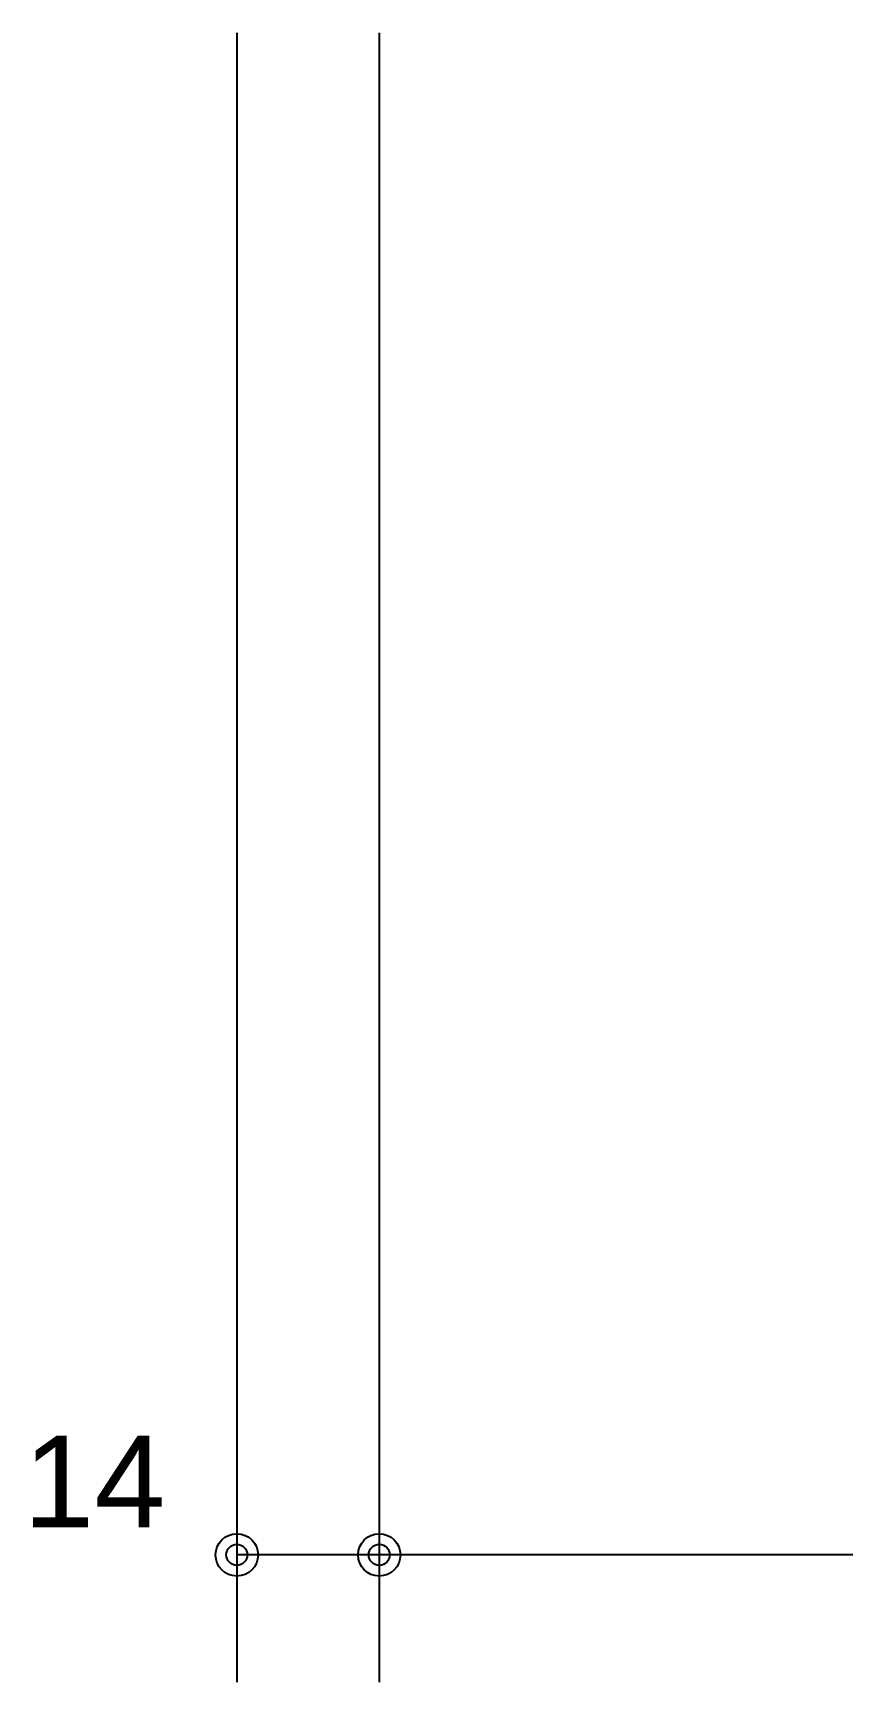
# Model space of a CAD drawing. Extents: x 0 to 119, y 0 to 84.
# Drawn here: x 13.529 to 15.12, y 37.029 to 40.271 of the extents above; entities that cross this region are included whole.
import ezdxf

# ---------------------------------------------------------------- set-up
doc = ezdxf.new("R2010")
doc.units = 0
doc.header["$MEASUREMENT"] = 0
doc.layers.add('35', color=255, linetype='CONTINUOUS')
doc.styles.add('TQS_ARIAL', font='arial.ttf')

msp = doc.modelspace()

# ---------------------------------------------------------------- linework, layer by layer
at = {"layer": '35', "color": 255, "linetype": 'Continuous'}
for p, q in [((13.93025, 40.27055), (13.93025, 37.028743)), ((14.21025, 40.27055), (14.21025, 37.028743)), ((14.21025, 40.27055), (14.21025, 37.028743)), ((14.21025, 37.278743), (13.93025, 37.278743)), ((21.53025, 37.278743), (14.21025, 37.278743))]:
    msp.add_line(p, q, dxfattribs=at)
for centre, radius in [((13.93025, 37.278743), 0.041625), ((14.21025, 37.278743), 0.041625), ((14.21025, 37.278743), 0.041625), ((13.93025, 37.278743), 0.02075), ((14.21025, 37.278743), 0.02075), ((14.21025, 37.278743), 0.02075)]:
    msp.add_circle(centre, radius, dxfattribs=at)

# ---------------------------------------------------------------- texts
at = {"layer": '35', "color": 255, "linetype": 'Continuous', "style": 'TQS_ARIAL'}
msp.add_text('14', height=0.18, dxfattribs=at).set_placement((13.51025, 37.332743))

doc.saveas('drawing.dxf')
